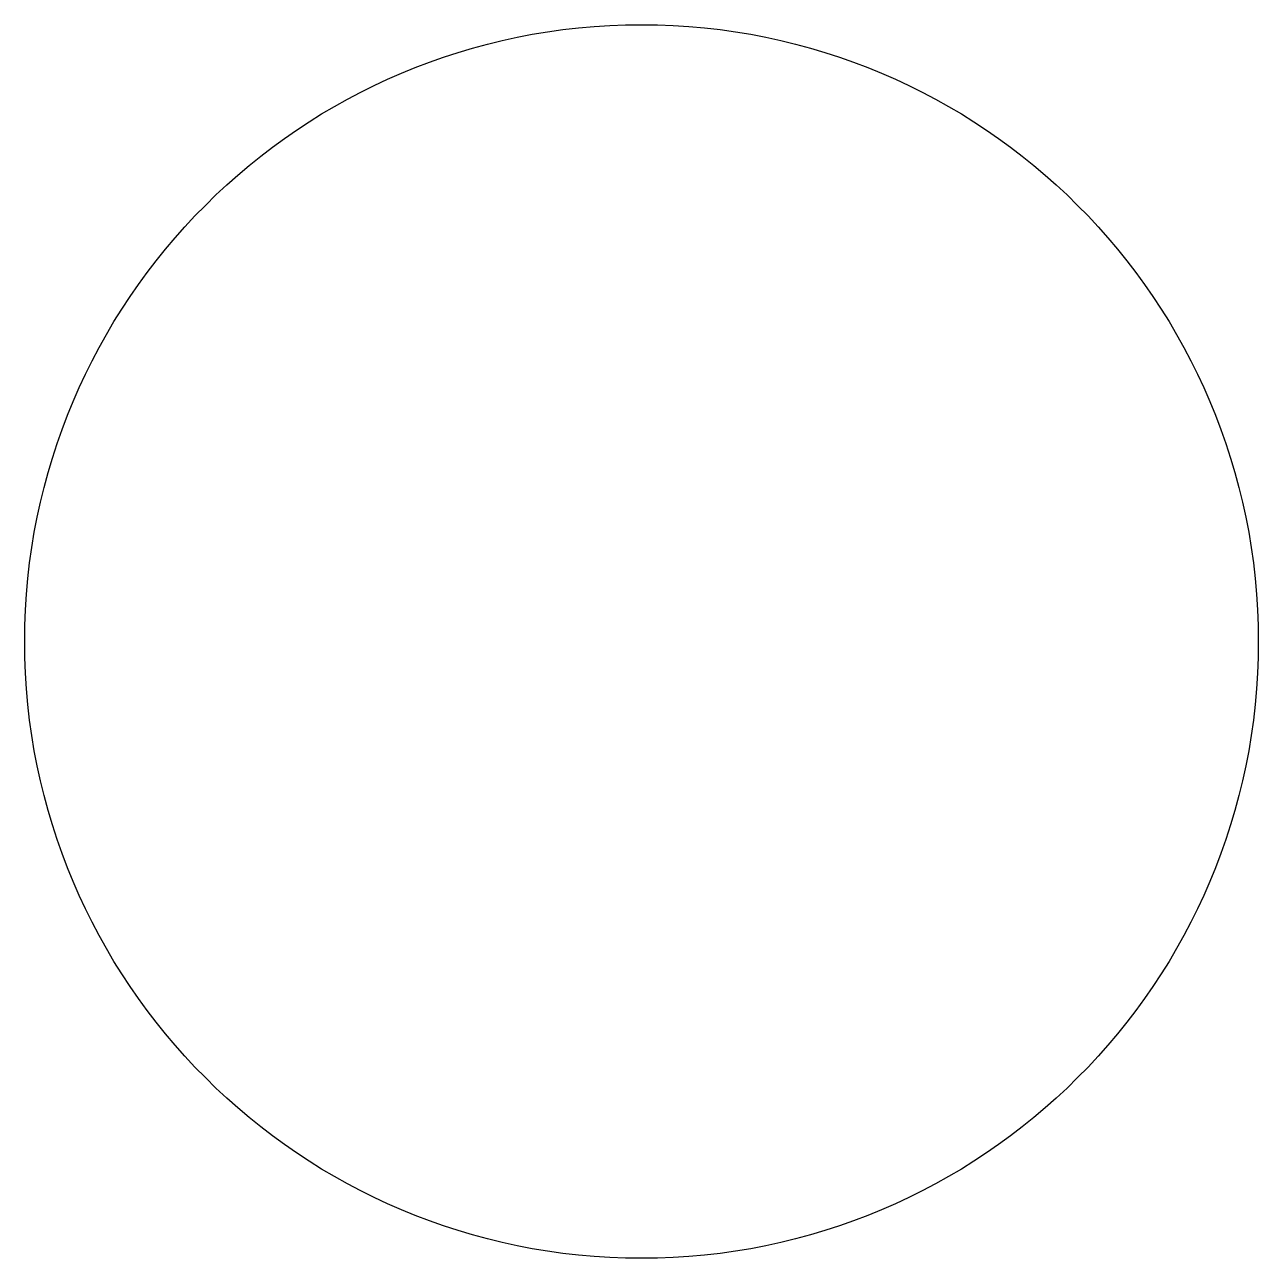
# Model space of a CAD drawing. Header units: millimetres. Extents: x -150 to 150, y -150 to 150.
import ezdxf

# ---------------------------------------------------------------- set-up
doc = ezdxf.new("R2010")
doc.units = ezdxf.units.MM

# ---------------------------------------------------------------- blocks, each defined once
blk = doc.blocks.new('*U2')
at = {"color": 0}
blk.add_circle((0, 0), 150, dxfattribs=at)

msp = doc.modelspace()

# ---------------------------------------------------------------- block references
msp.add_blockref('*U2', (0, 0))

doc.saveas('drawing.dxf')
